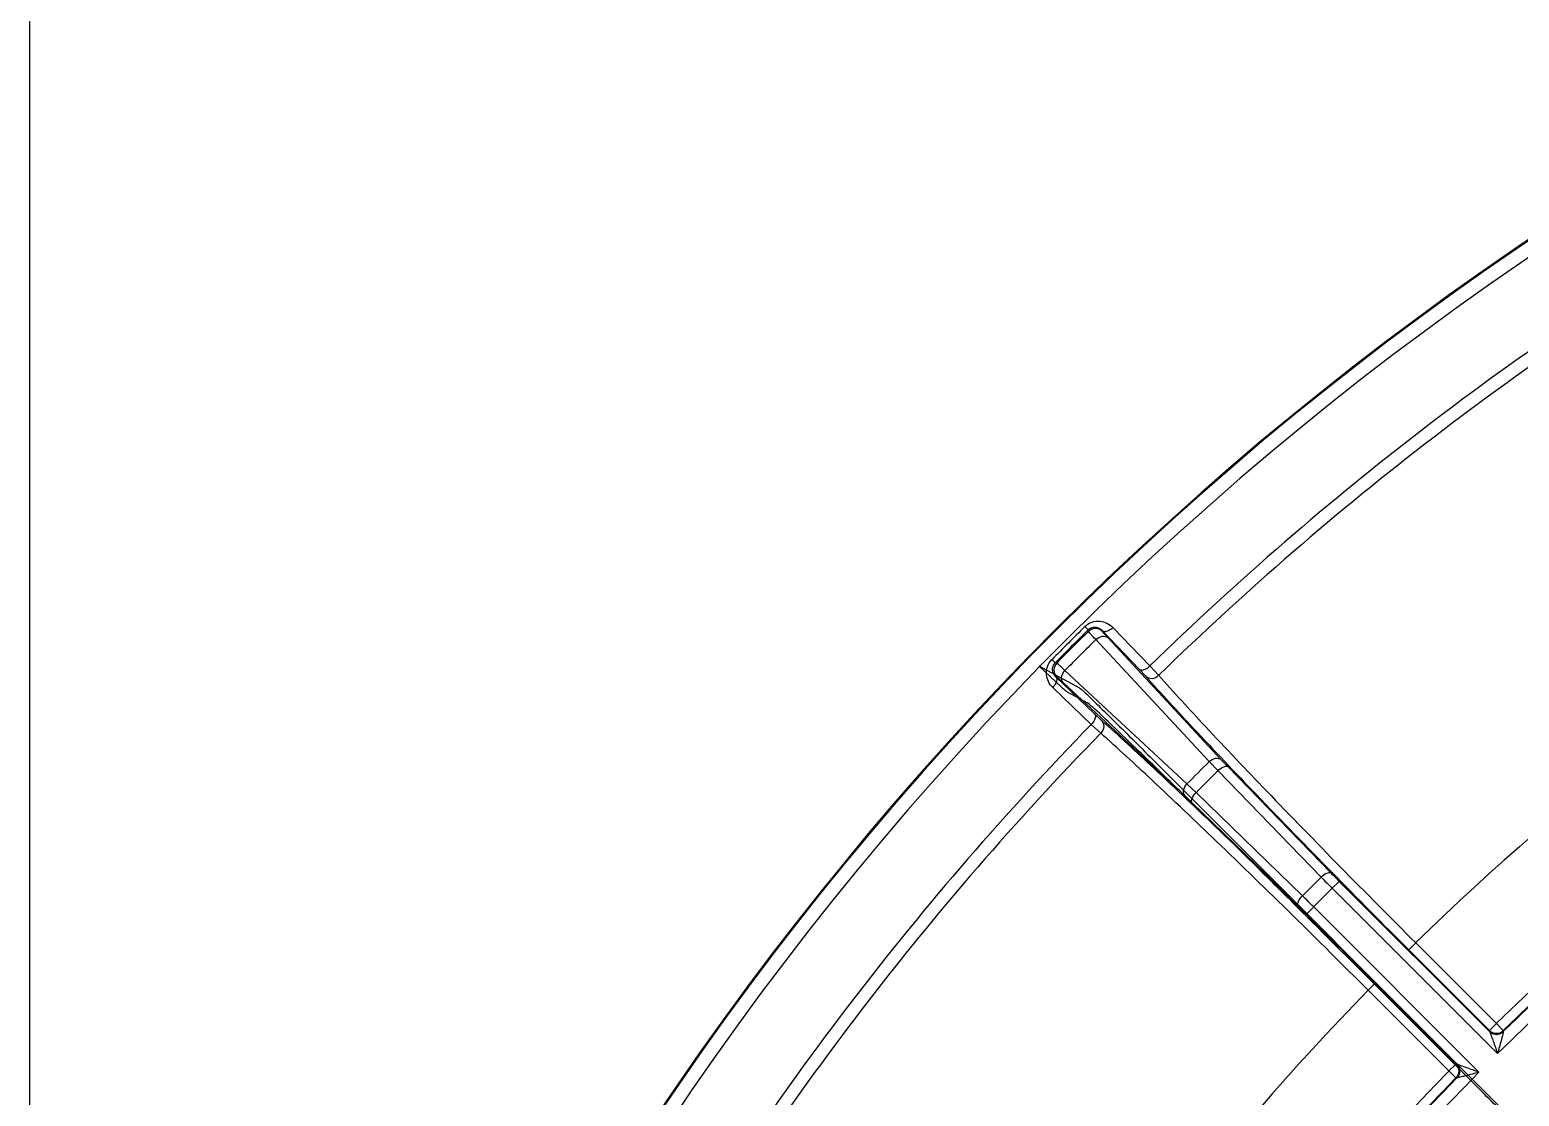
# Model space of a CAD drawing. Header units: millimetres. Extents: x -6 to 705, y -10 to 538.
# Drawn here: x 473.54 to 488.66, y 438.83 to 449.66 of the extents above; entities that cross this region are included whole.
import ezdxf

# ---------------------------------------------------------------- set-up
doc = ezdxf.new("R2010")
doc.units = ezdxf.units.MM
doc.layers.add('\\M+5B1EA\\M+5D7A2\\M+5B2E3', color=7, linetype='Continuous', lineweight=25)
doc.layers.add('\\M+5D7DC\\M+5C4DA\\M+5BFF2\\M+5CFDF', color=7, linetype='Continuous', lineweight=50)

msp = doc.modelspace()

# ---------------------------------------------------------------- linework, layer by layer
at = {"color": 0, "linetype": 'Continuous', "lineweight": -3}
for p, q in [((484.284, 443.566), (484.251, 443.599)), ((484.288, 443.55), (484.284, 443.566)), ((484.428, 443.549), (484.427, 443.558)), ((484.427, 443.558), (484.802, 443.166)), ((484.534, 443.59), (484.909, 443.199)), ((485.513, 442.228), (484.361, 443.466)), ((485.634, 442.247), (484.483, 443.486)), ((483.949, 443.23), (483.915, 443.263)), ((483.965, 443.227), (483.949, 443.23)), ((484.201, 442.974), (483.787, 443.197)), ((483.787, 443.197), (484.014, 442.983)), ((484.349, 442.713), (483.957, 443.088)), ((483.965, 443.086), (483.957, 443.088)), ((485.287, 442.002), (484.048, 443.153)), ((484.802, 443.166), (484.868, 443.094)), ((484.909, 443.199), (484.999, 443.104)), ((484.316, 442.605), (483.924, 442.98)), ((485.267, 441.88), (484.029, 443.032)), ((484.064, 442.939), (484.277, 442.824)), ((484.42, 442.646), (484.349, 442.713)), ((484.411, 442.516), (484.316, 442.605)), ((490.924, 436.265), (484.914, 442.275)), ((485.602, 442.135), (485.513, 442.228)), ((485.701, 442.177), (485.634, 442.247)), ((486.748, 441.098), (485.701, 442.177)), ((486.649, 441.055), (485.602, 442.135)), ((485.337, 441.814), (485.267, 441.88)), ((485.379, 441.913), (485.287, 442.002)), ((486.459, 440.865), (485.379, 441.913)), ((486.417, 440.767), (485.337, 441.814)), ((486.762, 440.942), (486.832, 441.012)), ((488.356, 439.489), (486.832, 441.012)), ((488.439, 439.264), (486.762, 440.942)), ((486.502, 440.682), (486.573, 440.753)), ((488.026, 439.159), (486.502, 440.682)), ((488.25, 439.075), (486.573, 440.753)), ((487.537, 440.318), (487.608, 440.389)), ((487.608, 440.389), (488.427, 439.57)), ((487.537, 440.318), (488.356, 439.499)), ((487.196, 439.978), (487.126, 439.907)), ((487.945, 439.088), (487.126, 439.907)), ((488.31, 438.848), (487.132, 440.026)), ((488.015, 439.158), (487.196, 439.978)), ((488.356, 439.499), (488.427, 439.57)), ((488.427, 439.57), (488.497, 439.498)), ((488.497, 439.498), (488.497, 439.489)), ((488.015, 439.158), (487.945, 439.088)), ((488.016, 439.018), (487.945, 439.088)), ((488.026, 439.018), (488.016, 439.018))]:
    msp.add_line(p, q, dxfattribs=at)
for centre, radius, start, end in [((506.93, 420.584), 32.5, 118.5648, 164.0661), ((506.93, 420.584), 32.491, 118.5455, 164.0852), ((506.93, 420.584), 32.35, 118.6458, 163.9167), ((506.93, 420.584), 31.565, 120.7614, 134.2386), ((506.93, 420.584), 31.434, 120.7575, 134.2425), ((506.93, 420.584), 27.669, 120.7059, 134.2941), ((506.93, 420.584), 32.311, 134.5783, 135.4217), ((506.93, 420.584), 32.264, 134.5783, 135.4217), ((506.93, 420.584), 32.251, 134.5945, 135.4055), ((484.358, 443.478), 0.1, 45.1294, 134.509), ((506.93, 420.584), 32.139, 134.6054, 135.3946), ((484.036, 443.157), 0.1, 135.491, 224.8706), ((506.93, 420.584), 26.511, 120.7367, 134.2633), ((506.93, 420.584), 26.284, 120.2909, 134.7091), ((506.93, 420.584), 26.411, 120.7367, 134.2633), ((506.93, 420.584), 26.404, 120.7221, 134.278), ((506.93, 420.584), 31.565, 135.7614, 149.2386), ((506.93, 420.584), 31.434, 135.7575, 149.2425), ((506.93, 420.584), 30.449, 134.6991, 135.3009), ((506.93, 420.584), 30.321, 134.7026, 135.2974), ((506.93, 420.584), 28.816, 134.7326, 135.2674), ((496.977, 451.135), 14.432, 224.3034, 224.9376), ((492.577, 446.758), 8.125, 224.1607, 225.0056), ((476.379, 430.537), 14.432, 45.0624, 45.6966), ((506.93, 420.584), 28.657, 134.7332, 135.2668), ((480.756, 434.938), 8.125, 44.9944, 45.8393), ((506.93, 420.584), 27.669, 135.7059, 149.2941), ((506.93, 420.584), 26.511, 135.7367, 149.2633), ((506.93, 420.584), 26.411, 135.7367, 149.2633), ((506.93, 420.584), 26.404, 135.722, 149.278), ((506.93, 420.584), 26.284, 135.2909, 149.7091)]:
    msp.add_arc(centre, radius, start, end, dxfattribs=at)
for points, knots in [([(484.251, 443.599), (484.272, 443.619), (484.32, 443.649), (484.425, 443.663), (484.501, 443.625), (484.534, 443.59)], [0, 0, 0, 0, 0.272105, 0.529704, 1, 1, 1, 1]), ([(484.284, 443.566), (484.296, 443.578), (484.324, 443.593), (484.378, 443.594), (484.412, 443.574), (484.427, 443.558)], [0, 0, 0, 0, 0.315097, 0.571766, 1, 1, 1, 1]), ([(484.361, 443.466), (484.351, 443.477), (484.333, 443.496), (484.31, 443.521), (484.296, 443.538), (484.289, 443.547), (484.288, 443.55)], [0, 0, 0, 0, 0.400564, 0.706522, 0.908295, 1, 1, 1, 1]), ([(484.427, 443.558), (484.432, 443.553), (484.454, 443.545), (484.494, 443.558), (484.521, 443.577), (484.534, 443.59)], [0, 0, 0, 0, 0.179076, 0.54114, 1, 1, 1, 1]), ([(484.483, 443.486), (484.475, 443.494), (484.462, 443.508), (484.445, 443.527), (484.435, 443.54), (484.429, 443.547), (484.428, 443.549)], [0, 0, 0, 0, 0.399969, 0.705579, 0.907387, 1, 1, 1, 1]), ([(484.361, 443.466), (484.379, 443.483), (484.418, 443.507), (484.468, 443.499), (484.483, 443.486)], [0, 0, 0, 0, 0.554857, 1, 1, 1, 1]), ([(483.924, 442.98), (483.889, 443.014), (483.852, 443.089), (483.865, 443.194), (483.895, 443.243), (483.915, 443.263)], [0, 0, 0, 0, 0.469135, 0.726619, 1, 1, 1, 1]), ([(483.957, 443.088), (483.941, 443.103), (483.921, 443.137), (483.921, 443.19), (483.937, 443.218), (483.949, 443.23)], [0, 0, 0, 0, 0.426604, 0.682288, 1, 1, 1, 1]), ([(484.048, 443.153), (484.037, 443.164), (484.018, 443.181), (483.993, 443.205), (483.976, 443.218), (483.968, 443.226), (483.965, 443.227)], [0, 0, 0, 0, 0.400786, 0.706724, 0.908374, 1, 1, 1, 1]), ([(483.957, 443.088), (483.962, 443.083), (483.969, 443.06), (483.957, 443.02), (483.937, 442.994), (483.924, 442.98)], [0, 0, 0, 0, 0.179076, 0.54114, 1, 1, 1, 1]), ([(484.029, 443.032), (484.021, 443.04), (484.006, 443.053), (483.987, 443.07), (483.974, 443.08), (483.968, 443.086), (483.965, 443.086)], [0, 0, 0, 0, 0.400183, 0.705778, 0.907465, 1, 1, 1, 1]), ([(484.029, 443.032), (484.016, 443.046), (484.007, 443.096), (484.032, 443.136), (484.048, 443.153)], [0, 0, 0, 0, 0.445143, 1, 1, 1, 1]), ([(484.802, 443.166), (484.807, 443.161), (484.829, 443.154), (484.869, 443.166), (484.896, 443.186), (484.909, 443.199)], [0, 0, 0, 0, 0.179074, 0.541141, 1, 1, 1, 1]), ([(484.868, 443.094), (484.884, 443.079), (484.935, 443.063), (484.981, 443.087), (484.999, 443.104)], [0, 0, 0, 0, 0.473391, 1, 1, 1, 1]), ([(484.868, 443.094), (485.027, 442.916), (485.398, 442.514), (486.283, 441.584), (487.016, 440.839), (487.537, 440.318)], [0, 0, 0, 0, 0.186376, 0.426026, 1, 1, 1, 1]), ([(484.999, 443.104), (485.154, 442.929), (485.516, 442.536), (486.381, 441.626), (487.098, 440.898), (487.608, 440.389)], [0, 0, 0, 0, 0.186378, 0.426025, 1, 1, 1, 1]), ([(484.064, 442.939), (484.058, 442.943), (484.041, 442.957), (484.026, 442.972), (484.014, 442.983)], [0, 0, 0, 0, 0.299862, 1, 1, 1, 1]), ([(484.201, 442.974), (484.215, 442.962), (484.265, 442.917), (484.366, 442.818), (484.519, 442.668), (484.707, 442.482), (484.843, 442.346), (484.914, 442.275)], [0, 0, 0, 0, 0.056982, 0.203297, 0.423071, 0.698635, 1, 1, 1, 1]), ([(487.132, 440.026), (486.953, 440.206), (486.599, 440.558), (486.085, 441.07), (485.607, 441.543), (485.184, 441.959), (484.832, 442.303), (484.563, 442.561), (484.39, 442.729), (484.303, 442.803), (484.277, 442.824)], [0, 0, 0, 0, 0.190453, 0.374494, 0.544772, 0.695019, 0.819684, 0.914165, 0.975007, 1, 1, 1, 1]), ([(484.349, 442.713), (484.354, 442.708), (484.361, 442.686), (484.348, 442.645), (484.329, 442.619), (484.316, 442.605)], [0, 0, 0, 0, 0.179074, 0.541141, 1, 1, 1, 1]), ([(484.42, 442.646), (484.436, 442.63), (484.451, 442.579), (484.428, 442.534), (484.411, 442.516)], [0, 0, 0, 0, 0.473408, 1, 1, 1, 1]), ([(487.196, 439.978), (486.675, 440.499), (485.931, 441.232), (485.001, 442.116), (484.599, 442.487), (484.42, 442.646)], [0, 0, 0, 0, 0.573969, 0.813622, 1, 1, 1, 1]), ([(487.126, 439.907), (486.616, 440.417), (485.889, 441.133), (484.979, 441.998), (484.586, 442.361), (484.411, 442.516)], [0, 0, 0, 0, 0.573971, 0.813618, 1, 1, 1, 1]), ([(485.513, 442.228), (485.531, 442.245), (485.57, 442.269), (485.62, 442.261), (485.634, 442.247)], [0, 0, 0, 0, 0.554876, 1, 1, 1, 1]), ([(485.602, 442.135), (485.619, 442.152), (485.645, 442.174), (485.69, 442.186), (485.701, 442.177)], [0, 0, 0, 0, 0.631725, 1, 1, 1, 1]), ([(485.267, 441.88), (485.254, 441.895), (485.246, 441.945), (485.27, 441.984), (485.287, 442.002)], [0, 0, 0, 0, 0.445124, 1, 1, 1, 1]), ([(485.337, 441.814), (485.328, 441.824), (485.341, 441.869), (485.363, 441.896), (485.379, 441.913)], [0, 0, 0, 0, 0.368276, 1, 1, 1, 1]), ([(486.649, 441.055), (486.666, 441.072), (486.693, 441.094), (486.738, 441.107), (486.748, 441.098)], [0, 0, 0, 0, 0.631724, 1, 1, 1, 1]), ([(486.417, 440.767), (486.408, 440.777), (486.421, 440.822), (486.443, 440.848), (486.459, 440.865)], [0, 0, 0, 0, 0.368276, 1, 1, 1, 1]), ([(488.356, 439.499), (488.371, 439.484), (488.412, 439.464), (488.457, 439.472), (488.476, 439.483)], [0, 0, 0, 0, 0.499699, 1, 1, 1, 1]), ([(488.357, 439.488), (488.372, 439.473), (488.412, 439.453), (488.457, 439.462), (488.475, 439.473)], [0, 0, 0, 0, 0.498504, 1, 1, 1, 1]), ([(488.357, 439.488), (488.36, 439.484), (488.365, 439.47), (488.378, 439.438), (488.395, 439.389), (488.417, 439.328), (488.432, 439.285), (488.439, 439.264)], [0, 0, 0, 0, 0.069352, 0.179191, 0.438728, 0.716546, 1, 1, 1, 1]), ([(488.496, 439.488), (488.498, 439.489), (488.494, 439.469), (488.492, 439.458), (488.483, 439.427), (488.473, 439.386), (488.458, 439.331), (488.445, 439.287), (488.439, 439.264)], [0, 0, 0, 0, 0.036205, 0.135965, 0.262997, 0.402324, 0.697061, 1, 1, 1, 1]), ([(488.015, 439.158), (488.03, 439.143), (488.051, 439.103), (488.042, 439.058), (488.032, 439.039)], [0, 0, 0, 0, 0.499697, 1, 1, 1, 1]), ([(488.026, 439.159), (488.041, 439.143), (488.061, 439.102), (488.052, 439.057), (488.042, 439.039)], [0, 0, 0, 0, 0.498777, 1, 1, 1, 1]), ([(488.25, 439.075), (488.229, 439.083), (488.187, 439.098), (488.126, 439.12), (488.077, 439.137), (488.045, 439.15), (488.031, 439.155), (488.027, 439.158)], [0, 0, 0, 0, 0.28349, 0.561342, 0.820874, 0.930666, 1, 1, 1, 1]), ([(488.25, 439.075), (488.228, 439.069), (488.184, 439.057), (488.128, 439.042), (488.088, 439.031), (488.057, 439.023), (488.045, 439.021), (488.025, 439.016), (488.027, 439.019)], [0, 0, 0, 0, 0.302991, 0.597773, 0.737098, 0.864073, 0.963786, 1, 1, 1, 1]), ([(490.544, 436.586), (490.484, 436.648), (490.353, 436.784), (490.138, 437.004), (489.888, 437.259), (489.61, 437.541), (489.307, 437.848), (488.985, 438.172), (488.651, 438.507), (488.424, 438.734), (488.31, 438.848)], [0, 0, 0, 0, 0.080723, 0.178376, 0.291058, 0.416717, 0.553044, 0.697521, 0.84751, 1, 1, 1, 1])]:
    msp.add_open_spline(points, degree=3, knots=knots, dxfattribs=at)
for points in [[(488.475, 439.473), (488.483, 439.477), (488.49, 439.482), (488.496, 439.488)], [(488.476, 439.483), (488.483, 439.487), (488.49, 439.492), (488.497, 439.498)], [(488.032, 439.039), (488.028, 439.031), (488.022, 439.024), (488.016, 439.018)], [(488.042, 439.039), (488.037, 439.031), (488.032, 439.024), (488.026, 439.018)]]:
    msp.add_open_spline(points, degree=3, dxfattribs=at)
at = {"layer": '\\M+5B1EA\\M+5D7A2\\M+5B2E3', "lineweight": -3}
msp.add_line((473.542, 429.335), (473.542, 472.758), dxfattribs=at)
at = {"layer": '\\M+5D7DC\\M+5C4DA\\M+5BFF2\\M+5CFDF', "color": 0, "lineweight": -3}
msp.add_circle((506.93, 420.584), 20, dxfattribs=at)

doc.saveas('drawing.dxf')
